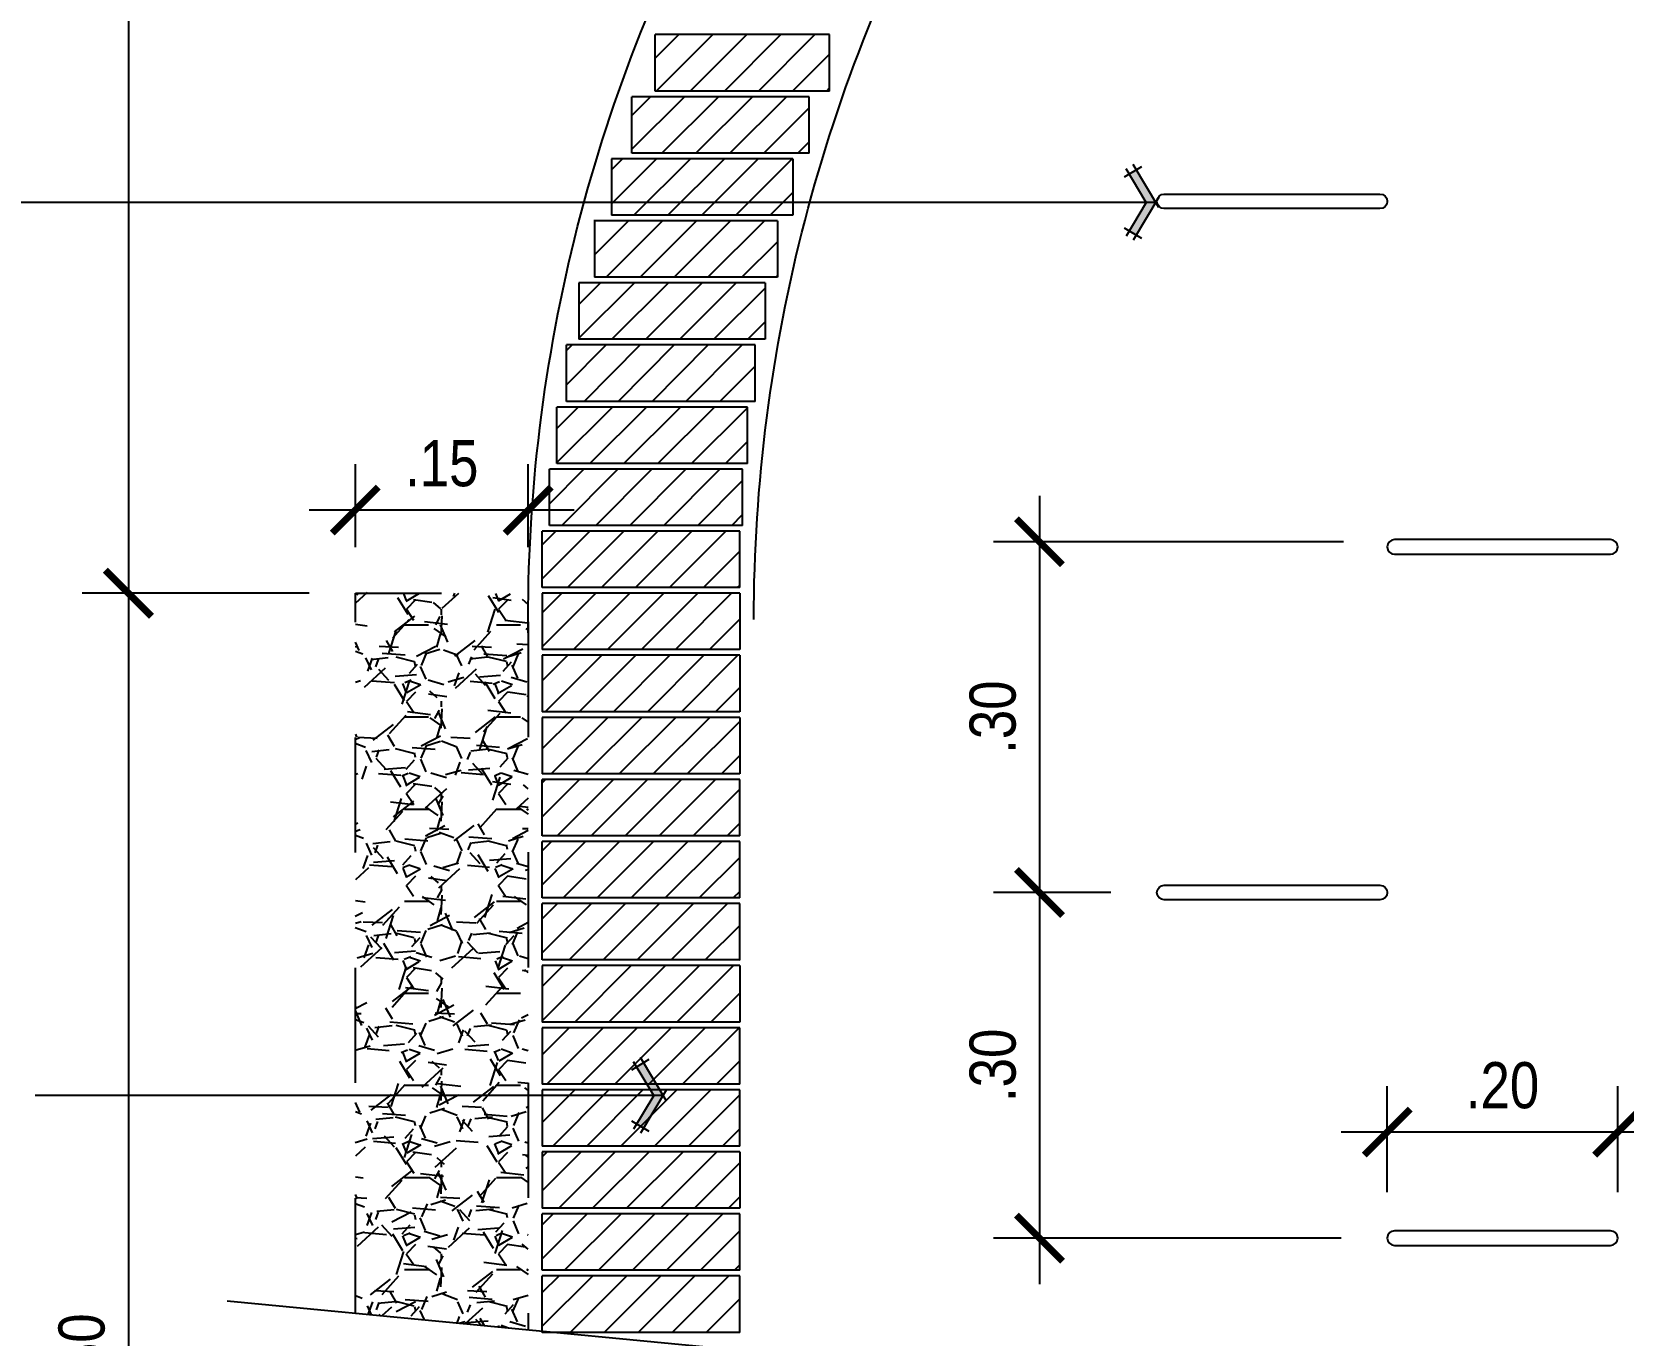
# Model space of a CAD drawing. Header units: metres. Extents: x 2 to 147, y 24 to 94.
# Drawn here: x 3.157 to 4.538, y 77.95 to 79.081 of the extents above; entities that cross this region are included whole.
import ezdxf

# ---------------------------------------------------------------- set-up
doc = ezdxf.new("R2010")
doc.units = ezdxf.units.M
doc.header["$MEASUREMENT"] = 0
doc.header["$PDMODE"] = 35
doc.linetypes.add('HIDDEN', pattern=[0.375, 0.25, -0.125])
doc.layers.get('Defpoints').update_dxf_attribs({"color": 171})
for name, color, linetype in [('Cotas', 1, 'Continuous'), ('DET HIDRO', 6, 'Continuous'), ('TEXTOS HIDRO', 2, 'Continuous')]:
    doc.layers.add(name, color=color, linetype=linetype)
doc.styles.add('COTAS', font='ARIALN.TTF')
doc.dimstyles.new('ESC-20', dxfattribs={"dimtxt": 0.04, "dimasz": 0.04, "dimexe": 0.04, "dimexo": 0.04, "dimgap": 0.02, "dimtad": 1, "dimzin": 4, "dimdsep": 46, "dimtxsty": 'COTAS', "dimblk": 'ARCHTICK', "dimcen": 0.04, "dimdle": 0.04, "dimclrd": 1, "dimclre": 1, "dimclrt": 2, "dimazin": 0, "dimtfac": 0.7499999999999999, "dimtmove": 1, "dimatfit": 3, "dimldrblk": 'FLE', "dimfxl": 0.1, "dimtvp": 1.5, "dimtfill": 1, "dimtolj": 1, "dimtzin": 0, "dimarcsym": 0})
pattern_1 = [(45, (-762573.6710389432, -1757293.307078792), (-0.01475068118779729, 0.0147506811877973), [])]

# ---------------------------------------------------------------- blocks, each defined once
blk = doc.blocks.new('_ARCHTICK')
at = {"color": 0, "linetype": 'ByBlock', "const_width": 0.15}
blk.add_lwpolyline([(-0.5, -0.5), (0.5, 0.5)], dxfattribs=at)
blk = doc.blocks.new('*D80')
at = {"layer": 'Cotas', "color": 1, "lineweight": -2, "transparency": 16777216}
for p, q in [((3.241003617025208, 79.92521125645867), (3.241003617025209, 78.55391329752773)), ((3.878578541219945, 79.88521125645866), (3.201003617025208, 79.88521125645866)), ((3.397966296413693, 78.59391329752773), (3.201003617025209, 78.59391329752773))]:
    blk.add_line(p, q, dxfattribs=at)
at = {"layer": 'Defpoints', "color": 0, "transparency": 16777216}
for p in [(3.918578541219945, 79.88521125645866), (3.241003617025209, 78.59391329752773), (3.437966296413693, 78.59391329752773)]:
    blk.add_point(p, dxfattribs=at)
at = {"layer": 'Cotas', "color": 1, "lineweight": -2, "transparency": 16777216, "xscale": 0.04, "yscale": 0.04, "zscale": 0.04}
for p, rotation in [((3.241003617025208, 79.88521125645866), 90), ((3.241003617025209, 78.59391329752773), 270)]:
    blk.add_blockref('_ARCHTICK', p, dxfattribs=dict(at, rotation=rotation))
at = {"layer": 'Cotas', "color": 2, "transparency": 16777216, "insert": (3.200580697516362, 79.23956227699318), "char_height": 0.04, "attachment_point": 5, "rotation": 90, "style": 'COTAS', "bg_fill": 3, "box_fill_scale": 1.25, "bg_fill_color": 256, "bg_fill_true_color": 13158600, "bg_fill_transparency": 0}
blk.add_mtext('\\A1;1.20', dxfattribs=at)
blk = doc.blocks.new('FLE')
at = {"linetype": 'Continuous'}
h = blk.add_hatch(color=2, dxfattribs=at)
h.paths.add_polyline_path([(-0.5723325628787279, -0.6174137853085995), (-0.4220655746757984, -0.7071067774668336), (3.725290298461914e-09, 3.725290298461914e-09), (-0.2038039118051529, 3.725290298461914e-09)])
h.paths.add_polyline_path([(-0.4220655765384436, 0.7071067839860916), (-0.5723325610160828, 0.6174137927591801), (-0.2038039118051529, 3.725290298461914e-09), (3.725290298461914e-09, 3.725290298461914e-09)])
at = {"color": 1, "linetype": 'Continuous'}
for p, q in [((-0.3089696932584047, 0.7746126838028431), (-0.685428449884057, 0.5499078882858157)), ((-0.203803913667798, 0), (-0.6398384645581245, 0.7305096760392189)), ((0.06750589981675148, -0.1130958832800388), (-0.4895714800804853, 0.820202668197453)), ((0, 0), (-1, 0)), ((-0.203803913667798, 0), (-0.6398384645581245, -0.7305096751078963)), ((0.06750590354204178, 0.113095885142684), (-0.4895714800804853, -0.820202668197453)), ((-0.6854284480214119, -0.549907885491848), (-0.3089696951210499, -0.7746126800775528))]:
    blk.add_line(p, q, dxfattribs=at)
blk = doc.blocks.new('*D81')
at = {"layer": 'Cotas', "color": 1, "lineweight": -2, "transparency": 16777216}
for p, q in [((3.241003616326593, 78.63391329752774), (3.241003616326593, 77.21439564848134)), ((3.397966296413693, 78.59391329752773), (3.201003616326592, 78.59391329752773)), ((3.33163976564702, 77.25439564848135), (3.201003616326592, 77.25439564848135))]:
    blk.add_line(p, q, dxfattribs=at)
at = {"layer": 'Defpoints', "color": 0, "transparency": 16777216}
for p in [(3.437966296413693, 78.59391329752773), (3.241003616326593, 77.25439564848135), (3.37163976564702, 77.25439564848135)]:
    blk.add_point(p, dxfattribs=at)
at = {"layer": 'Cotas', "color": 1, "lineweight": -2, "transparency": 16777216, "xscale": 0.04, "yscale": 0.04, "zscale": 0.04}
for p, rotation in [((3.241003616326593, 78.59391329752773), 90), ((3.241003616326593, 77.25439564848135), 270)]:
    blk.add_blockref('_ARCHTICK', p, dxfattribs=dict(at, rotation=rotation))
at = {"layer": 'Cotas', "color": 2, "transparency": 16777216, "insert": (3.200580696817746, 77.92415447300453), "char_height": 0.04, "attachment_point": 5, "rotation": 90, "style": 'COTAS', "bg_fill": 3, "box_fill_scale": 1.25, "bg_fill_color": 256, "bg_fill_true_color": 13158600, "bg_fill_transparency": 0}
blk.add_mtext('\\A1;3.60', dxfattribs=at)
blk = doc.blocks.new('*D83')
at = {"layer": 'Cotas', "color": 1, "lineweight": -2, "transparency": 16777216}
for p, q in [((4.03177516969105, 78.6785852530567), (4.03177516969105, 78.29409390914867)), ((4.295532100674526, 78.63858525305669), (3.991775169691051, 78.63858525305669)), ((4.093672228584826, 78.33409390914868), (3.991775169691051, 78.33409390914868))]:
    blk.add_line(p, q, dxfattribs=at)
at = {"layer": 'Defpoints', "color": 0, "transparency": 16777216}
for p in [(4.335532100674526, 78.63858525305669), (4.03177516969105, 78.33409390914868), (4.133672228584826, 78.33409390914868)]:
    blk.add_point(p, dxfattribs=at)
at = {"layer": 'Cotas', "color": 1, "lineweight": -2, "transparency": 16777216, "xscale": 0.04, "yscale": 0.04, "zscale": 0.04}
for p, rotation in [((4.03177516969105, 78.63858525305669), 90), ((4.03177516969105, 78.33409390914868), 270)]:
    blk.add_blockref('_ARCHTICK', p, dxfattribs=dict(at, rotation=rotation))
at = {"layer": 'Cotas', "color": 2, "transparency": 16777216, "insert": (3.991352250182204, 78.48633958110267), "char_height": 0.04, "attachment_point": 5, "rotation": 90, "style": 'COTAS', "bg_fill": 3, "box_fill_scale": 1.25, "bg_fill_color": 256, "bg_fill_true_color": 13158600, "bg_fill_transparency": 0}
blk.add_mtext('\\A1;.30', dxfattribs=at)
blk = doc.blocks.new('*D84')
at = {"layer": 'Cotas', "color": 1, "lineweight": -2, "transparency": 16777216}
for p, q in [((4.031775169153859, 78.37409390937096), (4.031775169153859, 77.99409512493317)), ((4.093672228513065, 78.33409390937095), (3.991775169153859, 78.33409390937095)), ((4.29367222869933, 78.03409512493317), (3.991775169153859, 78.03409512493317))]:
    blk.add_line(p, q, dxfattribs=at)
at = {"layer": 'Defpoints', "color": 0, "transparency": 16777216}
for p in [(4.133672228513065, 78.33409390937095), (4.031775169153859, 78.03409512493317), (4.33367222869933, 78.03409512493317)]:
    blk.add_point(p, dxfattribs=at)
at = {"layer": 'Cotas', "color": 1, "lineweight": -2, "transparency": 16777216, "xscale": 0.04, "yscale": 0.04, "zscale": 0.04}
for p, rotation in [((4.031775169153859, 78.33409390937095), 90), ((4.031775169153859, 78.03409512493317), 270)]:
    blk.add_blockref('_ARCHTICK', p, dxfattribs=dict(at, rotation=rotation))
at = {"layer": 'Cotas', "color": 2, "transparency": 16777216, "insert": (3.991352249645013, 78.18409451715205), "char_height": 0.04, "attachment_point": 5, "rotation": 90, "style": 'COTAS', "bg_fill": 3, "box_fill_scale": 1.25, "bg_fill_color": 256, "bg_fill_true_color": 13158600, "bg_fill_transparency": 0}
blk.add_mtext('\\A1;.30', dxfattribs=at)
blk = doc.blocks.new('*D85')
at = {"layer": 'Cotas', "color": 1, "lineweight": -2, "transparency": 16777216}
for p, q in [((4.333672479783894, 78.0740951647464), (4.333673057516584, 78.16613311026616)), ((4.533672479970158, 78.07409390932357), (4.533673057702847, 78.16613185484333)), ((4.573672806617494, 78.12613160375953), (4.293672806432806, 78.12613336135149))]:
    blk.add_line(p, q, dxfattribs=at)
at = {"layer": 'Defpoints', "color": 0, "transparency": 16777216}
for p in [(4.333672806432018, 78.12613311026693), (4.333672228699328, 78.03409516474719), (4.533672228885592, 78.03409390932435)]:
    blk.add_point(p, dxfattribs=at)
at = {"layer": 'Cotas', "color": 1, "lineweight": -2, "transparency": 16777216, "xscale": 0.04, "yscale": 0.04, "zscale": 0.04}
for p, rotation in [((4.333672806432018, 78.12613311026693), 179.9996403478519), ((4.533672806618282, 78.1261318548441), 359.9996403478519)]:
    blk.add_blockref('_ARCHTICK', p, dxfattribs=dict(at, rotation=rotation))
at = {"layer": 'Cotas', "color": 2, "transparency": 16777216, "insert": (4.43367306026443, 78.1665554020636), "char_height": 0.04, "attachment_point": 5, "rotation": 359.9996403478519, "style": 'COTAS', "bg_fill": 3, "box_fill_scale": 1.25, "bg_fill_color": 256, "bg_fill_true_color": 13158600, "bg_fill_transparency": 0}
blk.add_mtext('\\A1;.20', dxfattribs=at)
blk = doc.blocks.new('*D86')
at = {"layer": 'Cotas', "color": 1, "lineweight": -2, "transparency": 16777216}
for p, q in [((3.437966296413691, 78.63391329752771), (3.437966296413691, 78.70607415840284)), ((3.587966296436974, 78.63391329752771), (3.587966296436974, 78.70607415840284)), ((3.627966296436974, 78.66607415840284), (3.397966296413691, 78.66607415840284))]:
    blk.add_line(p, q, dxfattribs=at)
at = {"layer": 'Defpoints', "color": 0, "transparency": 16777216}
for p in [(3.437966296413691, 78.66607415840284), (3.437966296413691, 78.5939132975277), (3.587966296436974, 78.5939132975277)]:
    blk.add_point(p, dxfattribs=at)
at = {"layer": 'Cotas', "color": 1, "lineweight": -2, "transparency": 16777216, "xscale": 0.04, "yscale": 0.04, "zscale": 0.04, "rotation": 180}
blk.add_blockref('_ARCHTICK', (3.437966296413691, 78.66607415840284), dxfattribs=at)
at = {"layer": 'Cotas', "color": 1, "lineweight": -2, "transparency": 16777216, "xscale": 0.04, "yscale": 0.04, "zscale": 0.04}
blk.add_blockref('_ARCHTICK', (3.587966296436974, 78.66607415840284), dxfattribs=at)
at = {"layer": 'Cotas', "color": 2, "transparency": 16777216, "insert": (3.512966296425333, 78.7064970779117), "char_height": 0.04, "attachment_point": 5, "style": 'COTAS', "bg_fill": 3, "box_fill_scale": 1.25, "bg_fill_color": 256, "bg_fill_true_color": 13158600, "bg_fill_transparency": 0}
blk.add_mtext('\\A1;.15', dxfattribs=at)

msp = doc.modelspace()

# ---------------------------------------------------------------- hatches: boundary and pattern name
at = {"layer": 'DET HIDRO', "linetype": 'Continuous'}
h = msp.add_hatch(dxfattribs=at)
h.set_pattern_fill('ANSI31', color=8, scale=0.00657027193386602, angle=360, style=0)
h.set_pattern_definition(pattern_1)
h.paths.add_polyline_path([(3.849577280657144, 79.07881125657374), (3.849577280657144, 79.02983166452984), (3.698136447194742, 79.02983166452984), (3.698136447194742, 79.07881125657374)])
h = msp.add_hatch(dxfattribs=at)
h.set_pattern_fill('ANSI31', color=8, scale=0.00657027193386602, angle=360, style=0)
h.set_pattern_definition(pattern_1)
h.paths.add_polyline_path([(3.677892905740777, 79.02493370546514), (3.831983365664968, 79.02493370546514), (3.831983365664968, 78.97595411365407), (3.677892905740777, 78.97595411365407)])
h = msp.add_hatch(dxfattribs=at)
h.set_pattern_fill('ANSI31', color=8, scale=0.00657027193386602, angle=360, style=0)
h.set_pattern_definition(pattern_1)
h.paths.add_polyline_path([(3.66017498514779, 78.97105615458938), (3.81760243206449, 78.97105615458938), (3.81760243206449, 78.9220765627783), (3.66017498514779, 78.9220765627783)])
h = msp.add_hatch(dxfattribs=at)
h.set_pattern_fill('ANSI31', color=8, scale=0.00657027193386602, angle=360, style=0)
h.set_pattern_definition(pattern_1)
h.paths.add_polyline_path([(3.645665737648272, 78.91717860348078), (3.804440272237883, 78.91717860348078), (3.804440272237883, 78.86819901143687), (3.645665737648272, 78.86819901143687)])
h = msp.add_hatch(dxfattribs=at)
h.set_pattern_fill('ANSI31', color=8, scale=0.00657027193386602, angle=360, style=0)
h.set_pattern_definition(pattern_1)
h.paths.add_polyline_path([(3.631929085670748, 78.86330105237218), (3.79355746911537, 78.86330105237218), (3.79355746911537, 78.8143214605611), (3.631929085670748, 78.8143214605611)])
h = msp.add_hatch(dxfattribs=at)
h.set_pattern_fill('ANSI31', color=8, scale=0.00657027193386602, angle=360, style=0)
h.set_pattern_definition(pattern_1)
h.paths.add_polyline_path([(3.621250581077078, 78.80942350149641), (3.784899183979036, 78.80942350149641), (3.784899183979036, 78.76044390968534), (3.621250581077078, 78.76044390968534)])
h = msp.add_hatch(dxfattribs=at)
h.set_pattern_fill('ANSI31', color=8, scale=0.00657027193386602, angle=360, style=0)
h.set_pattern_definition(pattern_1)
h.paths.add_polyline_path([(3.612792245542408, 78.75554595062064), (3.778423038624936, 78.75554595062064), (3.778423038624936, 78.7065663583439), (3.612792245542408, 78.7065663583439)])
h = msp.add_hatch(dxfattribs=at)
h.set_pattern_fill('ANSI31', color=8, scale=0.00657027193386602, angle=360, style=0)
h.set_pattern_definition(pattern_1)
h.paths.add_polyline_path([(3.606400947982223, 78.65268880746814), (3.606400947982223, 78.70166839927921), (3.774054116068186, 78.70166839927921), (3.774054116068186, 78.65268880746814)])
h = msp.add_hatch(dxfattribs=at)
h.set_pattern_fill('ANSI31', color=8, scale=0.00657027193386602, angle=360, style=0)
h.set_pattern_definition(pattern_1)
h.paths.add_polyline_path([(3.600211194331536, 78.59881125659237), (3.600211194331536, 78.64779084840345), (3.771639765670301, 78.64779084840345), (3.771639765670301, 78.59881125659237)])
at = {"layer": 'DET HIDRO'}
h = msp.add_hatch(dxfattribs=at)
h.set_pattern_fill('GRAVEL', color=1, scale=0.07993469387347667)
h.set_pattern_definition([(228.012787504, (-4330.089765412525, -585.887227298566), (-0.6394775509878182, -0.7194122448612902), [0.01075409397496206, -1.064657225716718]), (184.969740728, (-4330.096959534941, -585.8952207678136), (0.9592163264817178, 0.07993469387347947), [0.01845436290518181, -1.826981348984135]), (132.510447078, (-4330.115344514513, -585.8968194617097), (0.7993469387347759, -0.8792816326082323), [0.01301240894627552, -1.288230132024201]), (267.273689006, (-4330.146519045137, -585.9168031351779), (0.0799346938734786, 1.598693877469535), [0.01680531017057188, -1.663725390475445]), (292.833654178, (-4330.147318392085, -585.933589420854), (-0.3996734693673824, 0.9592163264817221), [0.01647893681548647, -1.631416993143291]), (357.273689006, (-4330.140923616617, -585.9487770128668), (-1.598693877469535, 0.07993469387347871), [0.01680531017057188, -1.663725390475445]), (37.6942404667, (-4330.124137330941, -585.9495763598148), (-1.039151020355196, -0.7993469387347645), [0.02222416300294884, -2.200190342671409]), (72.2553283749, (-4330.106551698201, -585.9359874616981), (0.5595428571143388, 1.758563265216487), [0.02098189792546103, -2.07720865374551]), (121.429565615, (-4330.100156922733, -585.9160037882299), (-0.6394775509878149, 1.039151020355196), [0.0168622236726099, -1.669361990857493]), (175.236358309, (-4330.108949739045, -585.901615543398), (0.879281632608242, -0.0799346938734797), [0.01925083219493713, -0.9432903442093413]), (222.397437798, (-4330.128134065565, -585.9000168497347), (-0.959216326481717, -0.8792816326082411), [0.02489550053750656, -2.464656392094388]), (138.814074834, (-4330.067383698329, -585.9176024823588), (-0.5595428571143392, 0.47960816324086), [0.008497137893444388, -0.8412203134779195]), (171.46923439, (-4330.073778473797, -585.9120070534897), (1.039151020355196, -0.1598693877469529), [0.0161657526848903, -1.600413385934828]), (225, (-4330.089765412525, -585.9096090126455), (-8.874533760469724e-18, -0.0799346938734713), [0.01130444434228094, -0.1017402838377317]), (203.198590514, (-4330.095360841161, -585.9000168497347), (0.3996734693673825, 0.1598693877469513), [0.006087666416016236, -0.6026768254110711]), (291.801409486, (-4330.100956269564, -585.9024148905788), (-0.0799346938734514, 0.2398040816204381), [0.008609206334255057, -0.4218522939822612]), (30.96375653209999, (-4330.097758881889, -585.9104083598264), (0.2398040816204342, 0.1598693877469517), [0.0139828960645934, -0.4521124586408342]), (161.565051177, (-4330.085768677901, -585.903214237294), (0.1598693877469543, -0.0799346938734748), [0.01011101936274988, -0.2426646773457442]), (16.38954033399999, (-4330.147318392085, -585.9024148905788), (0.7993469387347638, 0.2398040816204335), [0.01416442775438004, -1.402281956468821]), (70.3461759419, (-4330.133729494201, -585.8984181558386), (-0.3197387754940042, -0.8792816326085147), [0.01188317152592491, -1.176431482893078]), (293.198590514, (-4330.085768677901, -585.887227298566), (-0.159869387746951, 0.3996734693673826), [0.0121752528973386, -0.5965892389297487]), (343.610459666, (-4330.080972596213, -585.8984181558386), (-0.7993469387347638, 0.2398040816204335), [0.01416442775438, -1.402281956468785]), (339.44395478, (-4330.147318392085, -585.951974400659), (-0.3996734693673862, 0.1598693877469553), [0.01365924048909963, -0.669303083346689]), (294.775140569, (-4330.134528841033, -585.9567704821144), (-0.3996734693673837, 0.8792816326082434), [0.01144488959941664, -1.133045754028766]), (66.8014094864, (-4330.084969330836, -585.9671619926718), (0.1598693877469518, 0.3996734693673809), [0.0121752528973386, -0.5965892389297487]), (17.35402463630001, (-4330.080173249265, -585.9559711353992), (-1.039151020355195, -0.3197387754939037), [0.01339953266870476, -1.32655010630494]), (69.44395478040002, (-4330.124137330941, -585.9671619926718), (-0.1598693877469539, -0.3996734693673797), [0.006829620244549815, -0.6761327035912389]), (101.3099324739999, (-4330.089765412525, -585.9671619926718), (-0.07993469387347377, 0.3197387754939076), [0.004075870040608575, -0.4035126938333158]), (165.963756532, (-4330.090564759473, -585.9631652576987), (0.2398040816204267, -0.07993469387347678), [0.01647893681548658, -0.3131002491762738]), (186.009005957, (-4330.106551698201, -585.9591685229585), (0.7993469387347703, 0.07993469387347531), [0.01527152326452772, -1.511878658903535]), (303.690067526, (-4330.097758881889, -585.9176024823588), (-0.07993469387347564, 0.1598693877469522), [0.01152834141982049, -0.2766802960295158]), (353.157226587, (-4330.091364106304, -585.9271946455025), (1.358889795849104, -0.1598693877469576), [0.02012707630917818, -1.992577087363621]), (60.9453959009, (-4330.071380432953, -585.9295926863466), (-0.3197387754939047, -0.5595428571143347), [0.008229756342437663, -0.8147482872118975]), (90, (-4330.067383698329, -585.9223985638142), (-0.07993469387347665, 0.07993469387347667), [0.004796081632408599, -0.07513861224106805]), (120.256437164, (-4330.108150392213, -585.9567704821144), (0.3197387754939073, -0.5595428571143373), [0.01110484741167887, -1.099383410039412]), (48.01278750419999, (-4330.113745820733, -585.9471783189707), (0.6394775509878133, 0.7194122448612879), [0.02150818794992411, -1.053903131741756]), (0, (-4330.099357575785, -585.9311913800099), (0.07993469387347667, 0.07993469387347667), [0.02078302040710393, -0.05915167346637273]), (325.3048464690001, (-4330.078574555369, -585.9311913800099), (0.7993469387347777, -0.5595428571143226), [0.01263879418711083, -1.251239689355358]), (254.054604099, (-4330.06818304516, -585.9383855025422), (-0.07993469387347968, -0.319738775493907), [0.01163865129736595, -0.5702947040675409]), (207.645975364, (-4330.071380432953, -585.9495763598148), (-1.518759183596052, -0.7993469387347704), [0.01894971820311574, -1.876025234130369]), (175.42607874, (-4330.088166718629, -585.9583691762433), (-1.039151020355193, 0.07993469387347678), [0.02004754128877408, -1.984704382028074])])
h.paths.add_polyline_path([(3.587939864749492, 77.9544036848818), (3.437966296413675, 77.96880479582263), (3.437966296413691, 78.59449247015326), (3.587927398762872, 78.59333412490216)])
at = {"layer": 'DET HIDRO', "linetype": 'Continuous'}
h = msp.add_hatch(dxfattribs=at)
h.set_pattern_fill('ANSI31', color=8, scale=0.00657027193386602, angle=360, style=0)
h.set_pattern_definition(pattern_1)
h.paths.add_polyline_path([(3.600211194331536, 78.55962758291068), (3.600211194331536, 78.59391329752768), (3.771639765670301, 78.59391329752768), (3.771639765670301, 78.55962758291068)])
h.paths.add_polyline_path([(3.600211194331536, 78.54493370548377), (3.600211194331536, 78.55962758291068), (3.771639765670301, 78.55962758291068), (3.771639765670301, 78.54493370548377)])
h = msp.add_hatch(dxfattribs=at)
h.set_pattern_fill('ANSI31', color=8, scale=0.00657027193386602, angle=360, style=0)
h.set_pattern_definition(pattern_1)
h.paths.add_polyline_path([(3.600211194331536, 78.54003574618625), (3.771639765670301, 78.54003574618625), (3.771639765670301, 78.49105615437517), (3.600211194331536, 78.49105615437517)])
h = msp.add_hatch(dxfattribs=at)
h.set_pattern_fill('ANSI31', color=8, scale=0.00657027193386602, angle=360, style=0)
h.set_pattern_definition(pattern_1)
h.paths.add_polyline_path([(3.600211194331536, 78.48615819531048), (3.771639765670301, 78.48615819531048), (3.771639765670301, 78.4371786034994), (3.600211194331536, 78.4371786034994)])
h = msp.add_hatch(dxfattribs=at)
h.set_pattern_fill('ANSI31', color=8, scale=0.00657027193386602, angle=360, style=0)
h.set_pattern_definition(pattern_1)
h.paths.add_polyline_path([(3.600211194331536, 78.43228064443471), (3.771639765670301, 78.43228064443471), (3.771639765670301, 78.3833010523908), (3.600211194331536, 78.3833010523908)])
h = msp.add_hatch(dxfattribs=at)
h.set_pattern_fill('ANSI31', color=8, scale=0.00657027193386602, angle=360, style=0)
h.set_pattern_definition(pattern_1)
h.paths.add_polyline_path([(3.600211194331536, 78.37840309309328), (3.771639765670301, 78.37840309309328), (3.771639765670301, 78.32942350151504), (3.600211194331536, 78.32942350151504)])
h = msp.add_hatch(dxfattribs=at)
h.set_pattern_fill('ANSI31', color=8, scale=0.00657027193386602, angle=360, style=0)
h.set_pattern_definition(pattern_1)
h.paths.add_polyline_path([(3.600211194331536, 78.32452554221751), (3.771639765670301, 78.32452554221751), (3.771639765670301, 78.27554595040644), (3.600211194331536, 78.27554595040644)])
h = msp.add_hatch(dxfattribs=at)
h.set_pattern_fill('ANSI31', color=8, scale=0.00657027193386602, angle=360, style=0)
h.set_pattern_definition(pattern_1)
h.paths.add_polyline_path([(3.600211194331536, 78.27064799134175), (3.771639765670301, 78.27064799134175), (3.771639765670301, 78.22166839929784), (3.600211194331536, 78.22166839929784)])
h = msp.add_hatch(dxfattribs=at)
h.set_pattern_fill('ANSI31', color=8, scale=0.00657027193386602, angle=360, style=0)
h.set_pattern_definition(pattern_1)
h.paths.add_polyline_path([(3.600211194331536, 78.21677044000032), (3.771639765670301, 78.21677044000032), (3.771639765670301, 78.16779084842207), (3.600211194331536, 78.16779084842207)])
h = msp.add_hatch(dxfattribs=at)
h.set_pattern_fill('ANSI31', color=8, scale=0.00657027193386602, angle=360, style=0)
h.set_pattern_definition(pattern_1)
h.paths.add_polyline_path([(3.600211194331536, 78.16289288912455), (3.771639765670301, 78.16289288912455), (3.771639765670301, 78.1139132975463), (3.600211194331536, 78.1139132975463)])
h = msp.add_hatch(dxfattribs=at)
h.set_pattern_fill('ANSI31', color=8, scale=0.00657027193386602, angle=360, style=0)
h.set_pattern_definition(pattern_1)
h.paths.add_polyline_path([(3.600211194331536, 78.10901533824878), (3.771639765670301, 78.10901533824878), (3.771639765670301, 78.06003574620487), (3.600211194331536, 78.06003574620487)])
h = msp.add_hatch(dxfattribs=at)
h.set_pattern_fill('ANSI31', color=8, scale=0.00657027193386602, angle=360, style=0)
h.set_pattern_definition(pattern_1)
h.paths.add_polyline_path([(3.600211194331536, 78.05513778714018), (3.771639765670301, 78.05513778714018), (3.771639765670301, 78.0061581953291), (3.600211194331536, 78.0061581953291)])
h = msp.add_hatch(dxfattribs=at)
h.set_pattern_fill('ANSI31', color=8, scale=0.00657027193386602, angle=360, style=0)
h.set_pattern_definition(pattern_1)
h.paths.add_polyline_path([(3.600211194331536, 78.00126023603158), (3.771639765670301, 78.00126023603158), (3.771639765670301, 77.95228064445334), (3.600211194331536, 77.95228064445334)])

# ---------------------------------------------------------------- linework, layer by layer
at = {"layer": 'DET HIDRO', "color": 1, "linetype": 'ByBlock'}
for p, q in [((3.849577280657144, 79.07881125657374), (3.698136447194742, 79.07881125657374)), ((3.698136447194742, 79.02983166452984), (3.698136447194742, 79.07881125657374)), ((3.849577280657144, 79.02983166452984), (3.849577280657144, 79.07881125657374)), ((3.831983365664968, 79.02493370546514), (3.677892905740777, 79.02493370546514)), ((3.677892905740777, 78.97595411365407), (3.677892905740777, 79.02493370546514)), ((3.849577280657144, 79.02983166452984), (3.698136447194742, 79.02983166452984)), ((3.831983365664968, 78.97595411365407), (3.831983365664968, 79.02493370546514)), ((3.81760243206449, 78.97105615458938), (3.66017498514779, 78.97105615458938)), ((3.66017498514779, 78.97105615458938), (3.66017498514779, 78.9220765627783)), ((3.831983365664968, 78.97595411365407), (3.677892905740777, 78.97595411365407)), ((3.81760243206449, 78.97105615458938), (3.81760243206449, 78.9220765627783)), ((3.804440272237883, 78.91717860348078), (3.644881411303544, 78.91717860348078)), ((3.645665737648272, 78.91717860348078), (3.645665737648272, 78.86819901143687)), ((3.81760243206449, 78.9220765627783), (3.66017498514779, 78.9220765627783)), ((3.804440272237883, 78.91717860348078), (3.804440272237883, 78.86819901143687)), ((3.804440272237883, 78.86819901143687), (3.645665737648272, 78.86819901143687)), ((3.79355746911537, 78.86330105237218), (3.631929085670748, 78.86330105237218)), ((3.631929085670748, 78.86330105237218), (3.631929085670748, 78.8143214605611)), ((3.79355746911537, 78.86330105237218), (3.79355746911537, 78.8143214605611)), ((3.79355746911537, 78.8143214605611), (3.631929085670748, 78.8143214605611)), ((3.784899183979036, 78.80942350149641), (3.621250581077078, 78.80942350149641)), ((3.621250581077078, 78.76044390968534), (3.621250581077078, 78.80942350149641)), ((3.784899183979036, 78.76044390968534), (3.784899183979036, 78.80942350149641)), ((3.784899183979036, 78.76044390968534), (3.621250581077078, 78.76044390968534)), ((3.778423038624936, 78.75554595062064), (3.612792245542408, 78.75554595062064)), ((3.612792245542408, 78.7065663583439), (3.612792245542408, 78.75554595062064)), ((3.778423038624936, 78.7065663583439), (3.778423038624936, 78.75554595062064)), ((3.606400947982223, 78.65268880746814), (3.606400947982223, 78.70166839927921)), ((3.774054116068186, 78.70166839927921), (3.606512775609048, 78.70166839927921)), ((3.778423038624936, 78.7065663583439), (3.612792245542408, 78.7065663583439)), ((3.774054116068186, 78.65268880746814), (3.774054116068186, 78.70166839927921)), ((3.600211194331536, 78.59881125659237), (3.600211194331536, 78.64779084840345)), ((3.771639765670301, 78.64779084840345), (3.600211194331536, 78.64779084840345)), ((3.774054116068186, 78.65268880746814), (3.606400947982223, 78.65268880746814)), ((3.771639765670301, 78.59881125659237), (3.771639765670301, 78.64779084840345)), ((3.771639765670301, 78.59881125659237), (3.600211194331536, 78.59881125659237))]:
    msp.add_line(p, q, dxfattribs=at)
at = {"layer": 'DET HIDRO', "color": 4, "linetype": 'ByBlock'}
for p, q in [((3.771639765670301, 78.59391329752768), (3.600211194331536, 78.59391329752768)), ((3.600211194331536, 78.59391329752768), (3.600211194331536, 78.54493370548377)), ((3.771639765670301, 78.59391329752768), (3.771639765670301, 78.54493370548377)), ((3.771639765670301, 78.54493370548377), (3.600211194331536, 78.54493370548377)), ((3.771639765670301, 78.54003574618625), (3.600211194331536, 78.54003574618625)), ((3.600211194331536, 78.54003574618625), (3.600211194331536, 78.49105615437517)), ((3.771639765670301, 78.54003574618625), (3.771639765670301, 78.49105615437517)), ((3.771639765670301, 78.49105615437517), (3.600211194331536, 78.49105615437517)), ((3.771639765670301, 78.48615819531048), (3.600211194331536, 78.48615819531048)), ((3.600211194331536, 78.48615819531048), (3.600211194331536, 78.4371786034994)), ((3.771639765670301, 78.48615819531048), (3.771639765670301, 78.4371786034994)), ((3.771639765670301, 78.4371786034994), (3.600211194331536, 78.4371786034994)), ((3.771639765670301, 78.43228064443471), (3.600211194331536, 78.43228064443471)), ((3.600211194331536, 78.3833010523908), (3.600211194331536, 78.43228064443471)), ((3.771639765670301, 78.3833010523908), (3.771639765670301, 78.43228064443471)), ((3.771639765670301, 78.3833010523908), (3.600211194331536, 78.3833010523908)), ((3.600211194331536, 78.32942350151504), (3.600211194331536, 78.37840309309328)), ((3.771639765670301, 78.37840309309328), (3.600211194331536, 78.37840309309328)), ((3.771639765670301, 78.32942350151504), (3.771639765670301, 78.37840309309328)), ((3.771639765670301, 78.32942350151504), (3.600211194331536, 78.32942350151504)), ((3.771639765670301, 78.32452554221751), (3.600211194331536, 78.32452554221751)), ((3.600211194331536, 78.27554595040644), (3.600211194331536, 78.32452554221751)), ((3.771639765670301, 78.27554595040644), (3.771639765670301, 78.32452554221751)), ((3.771639765670301, 78.27554595040644), (3.600211194331536, 78.27554595040644)), ((3.771639765670301, 78.27064799134175), (3.600211194331536, 78.27064799134175)), ((3.600211194331536, 78.27064799134175), (3.600211194331536, 78.22166839929784)), ((3.771639765670301, 78.27064799134175), (3.771639765670301, 78.22166839929784)), ((3.771639765670301, 78.22166839929784), (3.600211194331536, 78.22166839929784)), ((3.771639765670301, 78.21677044000032), (3.600211194331536, 78.21677044000032)), ((3.600211194331536, 78.21677044000032), (3.600211194331536, 78.16779084842207)), ((3.771639765670301, 78.16779084842207), (3.771639765670301, 78.21677044000032)), ((3.771639765670301, 78.16779084842207), (3.600211194331536, 78.16779084842207)), ((3.771639765670301, 78.16289288912455), (3.600211194331536, 78.16289288912455)), ((3.600211194331536, 78.16289288912455), (3.600211194331536, 78.1139132975463)), ((3.771639765670301, 78.1139132975463), (3.771639765670301, 78.16289288912455)), ((3.771639765670301, 78.1139132975463), (3.600211194331536, 78.1139132975463)), ((3.771639765670301, 78.10901533824878), (3.600211194331536, 78.10901533824878)), ((3.600211194331536, 78.10901533824878), (3.600211194331536, 78.06003574620487)), ((3.771639765670301, 78.10901533824878), (3.771639765670301, 78.06003574620487)), ((3.771639765670301, 78.06003574620487), (3.600211194331536, 78.06003574620487)), ((3.771639765670301, 78.05513778714018), (3.600211194331536, 78.05513778714018)), ((3.600211194331536, 78.0061581953291), (3.600211194331536, 78.05513778714018)), ((3.771639765670301, 78.0061581953291), (3.771639765670301, 78.05513778714018)), ((3.771639765670301, 78.0061581953291), (3.600211194331536, 78.0061581953291)), ((3.771639765670301, 78.00126023603158), (3.600211194331536, 78.00126023603158)), ((3.600211194331536, 77.95228064445334), (3.600211194331536, 78.00126023603158)), ((3.771639765670301, 77.95228064445334), (3.771639765670301, 78.00126023603158)), ((3.771639765670301, 77.95228064445334), (3.600211194331536, 77.95228064445334))]:
    msp.add_line(p, q, dxfattribs=at)
for points in [[(3.587966296320559, 78.55962758291068, -0.1294910377784482), (3.762249618267418, 79.24204055418747, 0.1423729959487381), (3.896639765786716, 79.73521125655176)], [(3.783846251398103, 78.57115686976837, -0.1273718903011422), (3.958167985628137, 79.24204055418747, 0.1345818594175809), (4.09663976574015, 79.73521125655176)]]:
    msp.add_lwpolyline(points, format="xyb", dxfattribs=at)
at = {"layer": 'DET HIDRO', "color": 2, "linetype": 'ByBlock', "flags": 128}
for points in [[(4.133672228513063, 78.93409390946405), (4.133672228513063, 78.93409390946405, -0.414213562373095), (4.140022228552738, 78.94044390938731), (4.327322228659654, 78.9404451249961, -0.414213562373095), (4.333672228699328, 78.93409512507284), (4.333672228699328, 78.93409512507284, -0.414213562373095), (4.327322228659654, 78.92774512514958), (4.140022228552738, 78.9277439095408, -0.414213562373095)], [(4.533672228885592, 78.63409390941749), (4.533672228885592, 78.63409390941749, 0.414213562373095), (4.527322228845918, 78.64044390934075), (4.340022228739002, 78.64044512494954, 0.414213562373095), (4.333672228699328, 78.63409512502628), (4.333672228699328, 78.63409512502628, 0.414213562373095), (4.340022228739002, 78.62774512510302), (4.527322228845918, 78.62774390949423, 0.414213562373095)], [(4.133672228513063, 78.33409390937092), (4.133672228513063, 78.33409390937092, -0.414213562373095), (4.140022228552738, 78.34044390929418), (4.327322228659654, 78.34044512490297, -0.414213562373095), (4.333672228699328, 78.33409512497971), (4.333672228699328, 78.33409512497971, -0.414213562373095), (4.327322228659654, 78.32774512505645), (4.140022228552738, 78.32774390944766, -0.414213562373095)], [(4.533672228885592, 78.03409390932435), (4.533672228885592, 78.03409390932435, 0.414213562373095), (4.527322228845918, 78.04044390924761), (4.340022228739002, 78.0404451248564, 0.414213562373095), (4.333672228699328, 78.03409512493315), (4.333672228699328, 78.03409512493315, 0.414213562373095), (4.340022228739002, 78.02774512500989), (4.527322228845918, 78.0277439094011, 0.414213562373095)]]:
    msp.add_lwpolyline(points, format="xyb", close=True, dxfattribs=at)
at = {"layer": 'TEXTOS HIDRO', "color": 2, "linetype": 'HIDDEN', "ltscale": 0.2, "flags": 128}
msp.add_lwpolyline([(3.437966296413691, 77.96880479582262), (3.437966296413691, 78.5939132975277), (3.587966296436974, 78.5939132975277), (3.587966296436974, 77.9544011467968)], dxfattribs=at)

# ---------------------------------------------------------------- next in the draw order: dimensions: what is measured, and where the dimension line sits
at = {"layer": 'Cotas'}
dim = msp.add_linear_dim(base=(3.241003617025209, 78.59391329752773), p1=(3.918578541219944, 79.88521125645863), p2=(3.437966296413691, 78.5939132975277), angle=90, text='1.20', dimstyle='ESC-20', dxfattribs=at)
dim.commit()
dim.dimension.update_dxf_attribs({"geometry": '*D80', "text_midpoint": (3.200580697516362, 79.23956227699318)})
dim = msp.add_linear_dim(base=(4.03177516969105, 78.33409390914868), p1=(4.335532100674524, 78.63858525305666), p2=(4.133672228584825, 78.33409390914865), angle=90, dimstyle='ESC-20', dxfattribs=at)
dim.commit()
dim.dimension.update_dxf_attribs({"geometry": '*D83', "text_midpoint": (3.991352250182204, 78.48633958110267)})

# ---------------------------------------------------------------- next in the draw order: dimensions: what is measured, and where the dimension line sits
dim = msp.add_linear_dim(base=(3.241003616326593, 77.25439564848135), p1=(3.437966296413691, 78.5939132975277), p2=(3.371639765647018, 77.25439564848132), angle=90, text='3.60', dimstyle='ESC-20', dxfattribs=at)
dim.commit()
dim.dimension.update_dxf_attribs({"geometry": '*D81', "text_midpoint": (3.200580696817746, 77.92415447300453)})
dim = msp.add_linear_dim(base=(4.031775169153859, 78.03409512493317), p1=(4.133672228513063, 78.33409390937092), p2=(4.333672228699328, 78.03409512493315), angle=90, dimstyle='ESC-20', dxfattribs=at)
dim.commit()
dim.dimension.update_dxf_attribs({"geometry": '*D84', "text_midpoint": (3.991352249645013, 78.18409451715205)})

# ---------------------------------------------------------------- next in the draw order: leaders
at = {"layer": 'TEXTOS HIDRO', "linetype": 'Continuous', "annotation_type": 0, "has_hookline": 1, "hookline_direction": 1, "text_width": 0.6912141882673943}
msp.add_leader([(4.132633234804274, 78.93318597193363), (3.218771927954407, 78.93318597193363), (3.133473238620685, 78.93318597218509)], dimstyle='ESC-20', override={"dimgap": 0.02, "dimtad": 0}, dxfattribs=at)

# ---------------------------------------------------------------- next in the draw order: linework, layer by layer
at = {"layer": 'Cotas'}
msp.add_line((5.428709329885208, 77.77764503615418), (3.326632332603225, 77.97949556475015), dxfattribs=at)

# ---------------------------------------------------------------- next in the draw order: dimensions: what is measured, and where the dimension line sits
dim = msp.add_linear_dim(base=(3.437966296413691, 78.66607415840284), p1=(3.587966296436974, 78.5939132975277), p2=(3.437966296413691, 78.5939132975277), angle=180, dimstyle='ESC-20', dxfattribs=at)
dim.commit()
dim.dimension.update_dxf_attribs({"geometry": '*D86', "text_midpoint": (3.512966296425333, 78.7064970779117)})
dim = msp.add_aligned_dim(p1=(4.533672228885592, 78.03409390932435), p2=(4.333672228699328, 78.03409516474719), distance=-0.09203794552156232, dimstyle='ESC-20', dxfattribs=at)
dim.commit()
dim.dimension.update_dxf_attribs({"geometry": '*D85', "text_midpoint": (4.43367306026443, 78.1665554020636)})

# ---------------------------------------------------------------- next in the draw order: leaders
at = {"layer": 'TEXTOS HIDRO', "linetype": 'Continuous', "annotation_type": 0, "has_hookline": 1, "hookline_direction": 1, "text_width": 0.7017735334242837}
msp.add_leader([(3.705123110289463, 78.15802007218836), (3.36873105944764, 78.15802007218836), (3.160061201957764, 78.15802007240256)], dimstyle='ESC-20', override={"dimgap": 0.02, "dimtad": 0}, dxfattribs=at)

doc.saveas('drawing.dxf')
